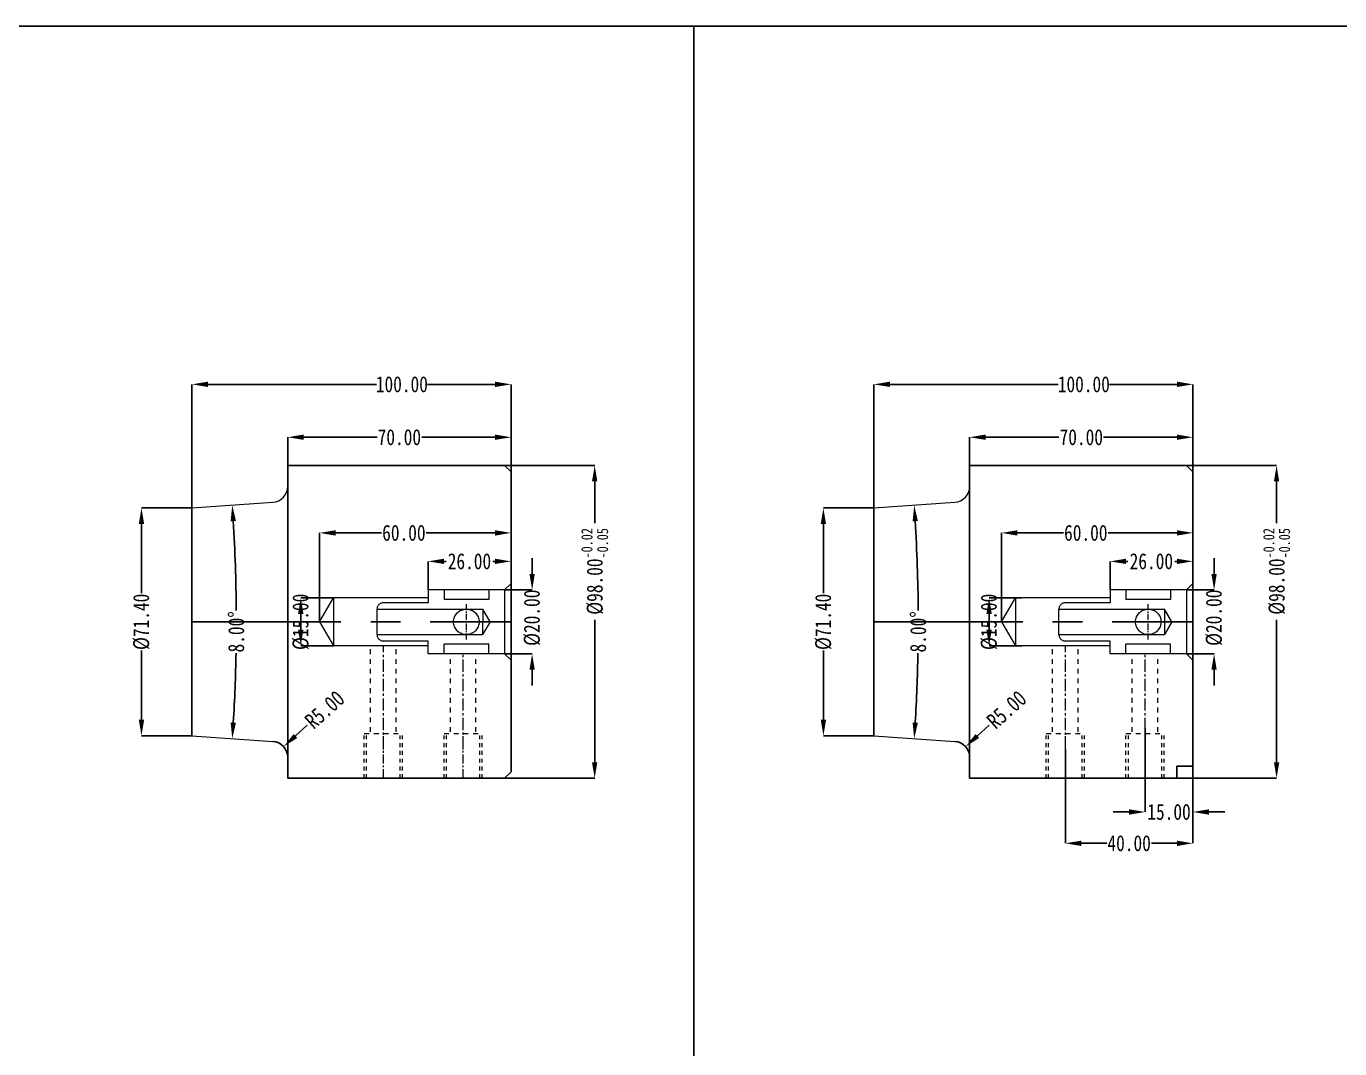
# Model space of a CAD drawing. Header units: millimetres. Extents: x 1572 to 4063, y -10865 to -3081.
# Drawn here: x 2775.3 to 3187.1, y -5128.2 to -4807.7 of the extents above; entities that cross this region are included whole.
import ezdxf

# ---------------------------------------------------------------- set-up
doc = ezdxf.new("R2010")
doc.units = ezdxf.units.MM
doc.header["$LTSCALE"] = 16.335
doc.header["$PDMODE"] = 3
doc.header["$PDSIZE"] = 0.3125
for name, pattern in [('CENTER', [0.6, 0.375, -0.075, 0.075, -0.075]), ('HIDDEN', [0.2, 0.1, -0.1]), ('HIDDENX2', [0.75, 0.5, -0.25])]:
    doc.linetypes.add(name, pattern=pattern)
doc.layers.get('0').update_dxf_attribs({"linetype": 'CONTINUOUS'})
doc.layers.get('Defpoints').update_dxf_attribs({"linetype": 'CONTINUOUS'})
for name, color, linetype, lineweight in [('cool', 153, 'HIDDEN', 9), ('screw', 33, 'CONTINUOUS', 13), ('虚线', 6, 'HIDDENX2', 13)]:
    doc.layers.add(name, color=color, linetype=linetype, lineweight=lineweight)
doc.styles.get("Standard").update_dxf_attribs({"font": 'txt', "width": 0.8})
doc.dimstyles.get("Standard").update_dxf_attribs({"dimtxt": 0.15625, "dimasz": 0.1875, "dimexe": 0.125, "dimexo": 0.0625, "dimtad": 0, "dimtih": 1, "dimtoh": 1, "dimdsep": 46, "dimtxsty": 'Standard', "dimcen": 0.09, "dimadec": 0, "dimazin": 0, "dimtp": 0.01, "dimtm": 0.01, "dimtfac": 1, "dimtofl": 0, "dimtmove": 0, "dimatfit": 3, "dimfxl": 0, "dimtolj": 1, "dimarcsym": 0})
doc.dimstyles.new('STANDARD$0', dxfattribs={"dimscale": 2, "dimtxt": 3, "dimasz": 3, "dimexe": 1.25, "dimexo": 0.625, "dimgap": 0.5, "dimtad": 0, "dimdsep": 46, "dimlunit": 6, "dimtxsty": 'Standard', "dimblk": 'CLOSEDBLANK', "dimcen": 0, "dimclrt": 2, "dimazin": 2, "dimtfac": 2, "dimtmove": 1, "dimatfit": 3, "dimfxl": 0, "dimtolj": 1, "dimtzin": 0, "dimarcsym": 0})

# ---------------------------------------------------------------- blocks, each defined once
blk = doc.blocks.new('*D543')
at = {"color": 4, "linetype": 'Continuous', "lineweight": -2, "transparency": 16777216}
for p, q in [((2857.28, -4954.61), (2857.28, -4936.52)), ((2862.28, -4936.52), (2885.28, -4936.52)), ((2922.28, -4936.52), (2899.28, -4936.52)), ((2927.28, -4947.88), (2927.28, -4936.52))]:
    blk.add_line(p, q, dxfattribs=at)
at = {"color": 4, "transparency": 16777216}
for points in [[(2862.28, -4935.68), (2862.28, -4937.35), (2857.28, -4936.52)], [(2922.28, -4935.68), (2922.28, -4937.35), (2927.28, -4936.52)]]:
    blk.add_solid(points, dxfattribs=at)
at = {"layer": 'Defpoints', "color": 0, "transparency": 16777216}
for p in [(2857.28, -4936.52), (2927.28, -4947.88), (2857.28, -4954.61)]:
    blk.add_point(p, dxfattribs=at)
at = {"color": 6, "transparency": 16777216, "insert": (2892.28, -4936.52), "char_height": 5, "attachment_point": 5}
blk.add_mtext('\\A1;70.00', dxfattribs=at)
blk = doc.blocks.new('*D544')
at = {"color": 4, "linetype": 'Continuous', "lineweight": -2, "transparency": 16777216}
for p, q in [((2827.28, -4958.68), (2827.28, -4919.94)), ((2832.28, -4919.94), (2885.07, -4919.94)), ((2922.28, -4919.94), (2901.07, -4919.94)), ((2927.28, -4947.88), (2927.28, -4919.94))]:
    blk.add_line(p, q, dxfattribs=at)
at = {"color": 4, "transparency": 16777216}
for points in [[(2832.28, -4919.1), (2832.28, -4920.77), (2827.28, -4919.94)], [(2922.28, -4919.1), (2922.28, -4920.77), (2927.28, -4919.94)]]:
    blk.add_solid(points, dxfattribs=at)
at = {"layer": 'Defpoints', "color": 0, "transparency": 16777216}
for p in [(2827.28, -4919.94), (2927.28, -4947.88), (2827.28, -4958.68)]:
    blk.add_point(p, dxfattribs=at)
at = {"color": 6, "transparency": 16777216, "insert": (2893.07, -4919.94), "char_height": 5, "attachment_point": 5}
blk.add_mtext('\\A1;100.00', dxfattribs=at)
blk = doc.blocks.new('*D545')
at = {"color": 4, "linetype": 'Continuous', "lineweight": -2, "transparency": 16777216}
for p, q in [((2925.28, -4945.38), (2953.51, -4945.38)), ((2953.51, -4950.38), (2953.51, -4963.44)), ((2953.51, -5038.38), (2953.51, -4993.71)), ((2925.28, -5043.38), (2953.51, -5043.38))]:
    blk.add_line(p, q, dxfattribs=at)
at = {"color": 4, "transparency": 16777216}
for points in [[(2952.67, -4950.38), (2954.34, -4950.38), (2953.51, -4945.38)], [(2952.67, -5038.38), (2954.34, -5038.38), (2953.51, -5043.38)]]:
    blk.add_solid(points, dxfattribs=at)
at = {"layer": 'Defpoints', "color": 0, "transparency": 16777216}
for p in [(2925.28, -4945.38), (2925.28, -5043.38), (2953.51, -5043.38)]:
    blk.add_point(p, dxfattribs=at)
at = {"color": 6, "transparency": 16777216, "insert": (2953.51, -4978.57), "char_height": 5, "attachment_point": 5, "rotation": 90}
blk.add_mtext('\\A1;%%C98.00{\\H0.7x;\\S-0.02^ -0.05;}', dxfattribs=at)
blk = doc.blocks.new('*D546')
at = {"color": 4, "lineweight": -2, "transparency": 16777216}
for p, q in [((2901.28, -4984.38), (2901.28, -4975.42)), ((2906.28, -4975.42), (2906.91, -4975.42)), ((2922.28, -4975.42), (2921.58, -4975.42)), ((2927.28, -4982.38), (2927.28, -4975.42))]:
    blk.add_line(p, q, dxfattribs=at)
at = {"color": 4, "transparency": 16777216}
for points in [[(2906.28, -4974.59), (2906.28, -4976.25), (2901.28, -4975.42)], [(2922.28, -4974.59), (2922.28, -4976.25), (2927.28, -4975.42)]]:
    blk.add_solid(points, dxfattribs=at)
at = {"layer": 'Defpoints', "color": 0, "transparency": 16777216}
for p in [(2901.28, -4975.42), (2901.28, -4984.38), (2927.28, -4982.38)]:
    blk.add_point(p, dxfattribs=at)
at = {"color": 6, "transparency": 16777216, "insert": (2914.25, -4975.42), "char_height": 5, "attachment_point": 5}
blk.add_mtext('\\A1;26.00', dxfattribs=at)
blk = doc.blocks.new('*D547')
at = {"color": 4, "lineweight": -2, "transparency": 16777216}
for p, q in [((2871.61, -4986.88), (2861.38, -4986.88)), ((2861.38, -4991.88), (2861.38, -4996.88)), ((2871.61, -5001.88), (2861.38, -5001.88))]:
    blk.add_line(p, q, dxfattribs=at)
at = {"color": 4, "transparency": 16777216}
for points in [[(2860.54, -4991.88), (2862.21, -4991.88), (2861.38, -4986.88)], [(2860.54, -4996.88), (2862.21, -4996.88), (2861.38, -5001.88)]]:
    blk.add_solid(points, dxfattribs=at)
at = {"layer": 'Defpoints', "color": 0, "transparency": 16777216}
for p in [(2871.61, -4986.88), (2861.38, -5001.88), (2871.61, -5001.88)]:
    blk.add_point(p, dxfattribs=at)
at = {"color": 6, "transparency": 16777216, "insert": (2861.38, -4994.38), "char_height": 5, "attachment_point": 5, "rotation": 90}
blk.add_mtext('\\A1;%%c15.00', dxfattribs=at)
blk = doc.blocks.new('*D548')
at = {"color": 4, "lineweight": -2, "transparency": 16777216}
for p, q in [((2867.28, -4994.38), (2867.28, -4966.5)), ((2872.28, -4966.5), (2886.7, -4966.5)), ((2922.28, -4966.5), (2900.7, -4966.5)), ((2927.28, -4988.71), (2927.28, -4966.5))]:
    blk.add_line(p, q, dxfattribs=at)
at = {"color": 4, "transparency": 16777216}
for points in [[(2872.28, -4965.67), (2872.28, -4967.34), (2867.28, -4966.5)], [(2922.28, -4965.67), (2922.28, -4967.34), (2927.28, -4966.5)]]:
    blk.add_solid(points, dxfattribs=at)
at = {"layer": 'Defpoints', "color": 0, "transparency": 16777216}
for p in [(2867.28, -4966.5), (2927.28, -4988.71), (2867.28, -4994.38)]:
    blk.add_point(p, dxfattribs=at)
at = {"color": 6, "transparency": 16777216, "insert": (2893.7, -4966.5), "char_height": 5, "attachment_point": 5}
blk.add_mtext('\\A1;60.00', dxfattribs=at)
blk = doc.blocks.new('*D595')
at = {"color": 4, "lineweight": -2, "transparency": 16777216}
for p, q in [((2933.91, -4979.38), (2933.91, -4974.38)), ((2925.28, -4984.38), (2933.91, -4984.38)), ((2925.28, -5004.38), (2933.91, -5004.38)), ((2933.91, -5009.38), (2933.91, -5014.38))]:
    blk.add_line(p, q, dxfattribs=at)
at = {"color": 4, "transparency": 16777216}
for points in [[(2933.08, -4979.38), (2934.74, -4979.38), (2933.91, -4984.38)], [(2933.08, -5009.38), (2934.74, -5009.38), (2933.91, -5004.38)]]:
    blk.add_solid(points, dxfattribs=at)
at = {"layer": 'Defpoints', "color": 0, "transparency": 16777216}
for p in [(2925.28, -4984.38), (2925.28, -5004.38), (2933.91, -5004.38)]:
    blk.add_point(p, dxfattribs=at)
at = {"color": 6, "transparency": 16777216, "insert": (2933.91, -4993.09), "char_height": 5, "attachment_point": 5, "rotation": 90}
blk.add_mtext('\\A1;%%c20.00', dxfattribs=at)
blk = doc.blocks.new('*D562')
at = {"color": 4, "linetype": 'Continuous', "lineweight": -2, "transparency": 16777216}
for p, q in [((2827.28, -4958.68), (2811.44, -4958.68)), ((2811.44, -4963.68), (2811.44, -4985.38)), ((2811.44, -5025.08), (2811.44, -5003.38)), ((2827.28, -5030.08), (2811.44, -5030.08))]:
    blk.add_line(p, q, dxfattribs=at)
at = {"color": 4, "transparency": 16777216}
for points in [[(2810.61, -4963.68), (2812.28, -4963.68), (2811.44, -4958.68)], [(2810.61, -5025.08), (2812.28, -5025.08), (2811.44, -5030.08)]]:
    blk.add_solid(points, dxfattribs=at)
at = {"layer": 'Defpoints', "color": 0, "transparency": 16777216}
for p in [(2827.28, -4958.68), (2811.44, -5030.08), (2827.28, -5030.08)]:
    blk.add_point(p, dxfattribs=at)
at = {"color": 6, "transparency": 16777216, "insert": (2811.44, -4994.38), "char_height": 5, "attachment_point": 5, "rotation": 90}
blk.add_mtext('\\A1;%%c71.40', dxfattribs=at)
blk = doc.blocks.new('*D600')
at = {"color": 4, "lineweight": -2, "transparency": 16777216}
for start, end in [(0.386, 3.4537), (356.5463, 358.9293)]:
    blk.add_arc((2316.76, -4994.38), 524.42, start, end, dxfattribs=at)
at = {"color": 4, "transparency": 16777216}
for points in [[(2839.4, -4962.85), (2841.06, -4962.74), (2839.9, -4957.8)], [(2841.06, -5026.03), (2839.4, -5025.92), (2839.9, -5030.97)]]:
    blk.add_solid(points, dxfattribs=at)
at = {"layer": 'Defpoints', "color": 0, "transparency": 16777216}
for p in [(2852.63, -4956.91), (2827.28, -4958.68), (2841.04, -4982.18), (2827.28, -5030.08), (2852.63, -5031.86)]:
    blk.add_point(p, dxfattribs=at)
at = {"color": 6, "transparency": 16777216, "insert": (2841.17, -4997.52), "char_height": 5, "attachment_point": 5, "rotation": 89.6577}
blk.add_mtext('\\A1;8.00\\M+5A1E3', dxfattribs=at)
blk = doc.blocks.new('*D601')
at = {"color": 4, "lineweight": -2, "transparency": 16777216}
blk.add_line((2863.43, -5026.81), (2859.71, -5030.15), dxfattribs=at)
at = {"color": 4, "transparency": 16777216}
blk.add_solid([(2859.16, -5029.53), (2860.27, -5030.77), (2856, -5033.5)], dxfattribs=at)
at = {"layer": 'Defpoints', "color": 0, "transparency": 16777216}
for p in [(2856, -5033.5), (2852.28, -5036.84)]:
    blk.add_point(p, dxfattribs=at)
at = {"color": 6, "transparency": 16777216, "insert": (2868.88, -5021.9), "char_height": 5, "attachment_point": 5, "rotation": 41.9865}
blk.add_mtext('\\A1;R5.00', dxfattribs=at)
blk = doc.blocks.new('*D563')
at = {"color": 4, "linetype": 'Continuous', "lineweight": -2, "transparency": 16777216}
for p, q in [((3071.05, -4954.61), (3071.05, -4936.52)), ((3076.05, -4936.52), (3099.05, -4936.52)), ((3136.05, -4936.52), (3113.05, -4936.52)), ((3141.05, -4947.88), (3141.05, -4936.52))]:
    blk.add_line(p, q, dxfattribs=at)
at = {"color": 4, "transparency": 16777216}
for points in [[(3076.05, -4935.68), (3076.05, -4937.35), (3071.05, -4936.52)], [(3136.05, -4935.68), (3136.05, -4937.35), (3141.05, -4936.52)]]:
    blk.add_solid(points, dxfattribs=at)
at = {"layer": 'Defpoints', "color": 0, "transparency": 16777216}
for p in [(3071.05, -4936.52), (3141.05, -4947.88), (3071.05, -4954.61)]:
    blk.add_point(p, dxfattribs=at)
at = {"color": 6, "transparency": 16777216, "insert": (3106.05, -4936.52), "char_height": 5, "attachment_point": 5}
blk.add_mtext('\\A1;70.00', dxfattribs=at)
blk = doc.blocks.new('*D564')
at = {"color": 4, "linetype": 'Continuous', "lineweight": -2, "transparency": 16777216}
for p, q in [((3041.05, -4958.68), (3041.05, -4919.94)), ((3046.05, -4919.94), (3098.84, -4919.94)), ((3136.05, -4919.94), (3114.84, -4919.94)), ((3141.05, -4947.88), (3141.05, -4919.94))]:
    blk.add_line(p, q, dxfattribs=at)
at = {"color": 4, "transparency": 16777216}
for points in [[(3046.05, -4919.1), (3046.05, -4920.77), (3041.05, -4919.94)], [(3136.05, -4919.1), (3136.05, -4920.77), (3141.05, -4919.94)]]:
    blk.add_solid(points, dxfattribs=at)
at = {"layer": 'Defpoints', "color": 0, "transparency": 16777216}
for p in [(3041.05, -4919.94), (3141.05, -4947.88), (3041.05, -4958.68)]:
    blk.add_point(p, dxfattribs=at)
at = {"color": 6, "transparency": 16777216, "insert": (3106.84, -4919.94), "char_height": 5, "attachment_point": 5}
blk.add_mtext('\\A1;100.00', dxfattribs=at)
blk = doc.blocks.new('*D565')
at = {"color": 4, "linetype": 'Continuous', "lineweight": -2, "transparency": 16777216}
for p, q in [((3139.05, -4945.38), (3167.27, -4945.38)), ((3167.27, -4950.38), (3167.27, -4963.44)), ((3167.27, -5038.38), (3167.27, -4993.71)), ((3136.05, -5043.38), (3167.27, -5043.38))]:
    blk.add_line(p, q, dxfattribs=at)
at = {"color": 4, "transparency": 16777216}
for points in [[(3166.44, -4950.38), (3168.11, -4950.38), (3167.27, -4945.38)], [(3166.44, -5038.38), (3168.11, -5038.38), (3167.27, -5043.38)]]:
    blk.add_solid(points, dxfattribs=at)
at = {"layer": 'Defpoints', "color": 0, "transparency": 16777216}
for p in [(3139.05, -4945.38), (3136.05, -5043.38), (3167.27, -5043.38)]:
    blk.add_point(p, dxfattribs=at)
at = {"color": 6, "transparency": 16777216, "insert": (3167.27, -4978.57), "char_height": 5, "attachment_point": 5, "rotation": 90}
blk.add_mtext('\\A1;%%C98.00{\\H0.7x;\\S-0.02^ -0.05;}', dxfattribs=at)
blk = doc.blocks.new('*D566')
at = {"color": 4, "lineweight": -2, "transparency": 16777216}
for p, q in [((3115.05, -4984.38), (3115.05, -4975.42)), ((3120.05, -4975.42), (3120.68, -4975.42)), ((3136.05, -4975.42), (3135.35, -4975.42)), ((3141.05, -4982.38), (3141.05, -4975.42))]:
    blk.add_line(p, q, dxfattribs=at)
at = {"color": 4, "transparency": 16777216}
for points in [[(3120.05, -4974.59), (3120.05, -4976.25), (3115.05, -4975.42)], [(3136.05, -4974.59), (3136.05, -4976.25), (3141.05, -4975.42)]]:
    blk.add_solid(points, dxfattribs=at)
at = {"layer": 'Defpoints', "color": 0, "transparency": 16777216}
for p in [(3115.05, -4975.42), (3115.05, -4984.38), (3141.05, -4982.38)]:
    blk.add_point(p, dxfattribs=at)
at = {"color": 6, "transparency": 16777216, "insert": (3128.01, -4975.42), "char_height": 5, "attachment_point": 5}
blk.add_mtext('\\A1;26.00', dxfattribs=at)
blk = doc.blocks.new('*D567')
at = {"color": 4, "lineweight": -2, "transparency": 16777216}
for p, q in [((3087.38, -4986.88), (3077.14, -4986.88)), ((3077.14, -4991.88), (3077.14, -4996.88)), ((3087.38, -5001.88), (3077.14, -5001.88))]:
    blk.add_line(p, q, dxfattribs=at)
at = {"color": 4, "transparency": 16777216}
for points in [[(3076.31, -4991.88), (3077.98, -4991.88), (3077.14, -4986.88)], [(3076.31, -4996.88), (3077.98, -4996.88), (3077.14, -5001.88)]]:
    blk.add_solid(points, dxfattribs=at)
at = {"layer": 'Defpoints', "color": 0, "transparency": 16777216}
for p in [(3087.38, -4986.88), (3077.14, -5001.88), (3087.38, -5001.88)]:
    blk.add_point(p, dxfattribs=at)
at = {"color": 6, "transparency": 16777216, "insert": (3077.14, -4994.38), "char_height": 5, "attachment_point": 5, "rotation": 90}
blk.add_mtext('\\A1;%%c15.00', dxfattribs=at)
blk = doc.blocks.new('*D568')
at = {"color": 4, "lineweight": -2, "transparency": 16777216}
for p, q in [((3081.05, -4994.38), (3081.05, -4966.5)), ((3086.05, -4966.5), (3100.46, -4966.5)), ((3136.05, -4966.5), (3114.46, -4966.5)), ((3141.05, -4988.71), (3141.05, -4966.5))]:
    blk.add_line(p, q, dxfattribs=at)
at = {"color": 4, "transparency": 16777216}
for points in [[(3086.05, -4965.67), (3086.05, -4967.34), (3081.05, -4966.5)], [(3136.05, -4965.67), (3136.05, -4967.34), (3141.05, -4966.5)]]:
    blk.add_solid(points, dxfattribs=at)
at = {"layer": 'Defpoints', "color": 0, "transparency": 16777216}
for p in [(3081.05, -4966.5), (3141.05, -4988.71), (3081.05, -4994.38)]:
    blk.add_point(p, dxfattribs=at)
at = {"color": 6, "transparency": 16777216, "insert": (3107.46, -4966.5), "char_height": 5, "attachment_point": 5}
blk.add_mtext('\\A1;60.00', dxfattribs=at)
blk = doc.blocks.new('*D602')
at = {"color": 4, "lineweight": -2, "transparency": 16777216}
for p, q in [((3147.68, -4979.38), (3147.68, -4974.38)), ((3139.05, -4984.38), (3147.68, -4984.38)), ((3139.05, -5004.38), (3147.68, -5004.38)), ((3147.68, -5009.38), (3147.68, -5014.38))]:
    blk.add_line(p, q, dxfattribs=at)
at = {"color": 4, "transparency": 16777216}
for points in [[(3146.84, -4979.38), (3148.51, -4979.38), (3147.68, -4984.38)], [(3146.84, -5009.38), (3148.51, -5009.38), (3147.68, -5004.38)]]:
    blk.add_solid(points, dxfattribs=at)
at = {"layer": 'Defpoints', "color": 0, "transparency": 16777216}
for p in [(3139.05, -4984.38), (3139.05, -5004.38), (3147.68, -5004.38)]:
    blk.add_point(p, dxfattribs=at)
at = {"color": 6, "transparency": 16777216, "insert": (3147.68, -4993.09), "char_height": 5, "attachment_point": 5, "rotation": 90}
blk.add_mtext('\\A1;%%c20.00', dxfattribs=at)
blk = doc.blocks.new('*D603')
at = {"color": 4, "linetype": 'Continuous', "lineweight": -2, "transparency": 16777216}
for p, q in [((3101.05, -5034.38), (3101.05, -5063.79)), ((3141.05, -5033.34), (3141.05, -5063.79)), ((3106.05, -5063.79), (3114.05, -5063.79)), ((3136.05, -5063.79), (3128.05, -5063.79))]:
    blk.add_line(p, q, dxfattribs=at)
at = {"color": 4, "transparency": 16777216}
for points in [[(3106.05, -5062.96), (3106.05, -5064.63), (3101.05, -5063.79)], [(3136.05, -5062.96), (3136.05, -5064.63), (3141.05, -5063.79)]]:
    blk.add_solid(points, dxfattribs=at)
at = {"layer": 'Defpoints', "color": 0, "transparency": 16777216}
for p in [(3101.05, -5034.38), (3141.05, -5033.34), (3141.05, -5063.79)]:
    blk.add_point(p, dxfattribs=at)
at = {"color": 6, "transparency": 16777216, "insert": (3121.05, -5063.79), "char_height": 5, "attachment_point": 5}
blk.add_mtext('\\A1;40.00', dxfattribs=at)
blk = doc.blocks.new('*D604')
at = {"color": 4, "linetype": 'Continuous', "lineweight": -2, "transparency": 16777216}
for p, q in [((3126.05, -5027.61), (3126.05, -5053.97)), ((3141.05, -5028.33), (3141.05, -5053.97)), ((3121.05, -5053.97), (3116.05, -5053.97)), ((3146.05, -5053.97), (3151.05, -5053.97))]:
    blk.add_line(p, q, dxfattribs=at)
at = {"color": 4, "transparency": 16777216}
for points in [[(3121.05, -5053.14), (3121.05, -5054.81), (3126.05, -5053.97)], [(3146.05, -5053.14), (3146.05, -5054.81), (3141.05, -5053.97)]]:
    blk.add_solid(points, dxfattribs=at)
at = {"layer": 'Defpoints', "color": 0, "transparency": 16777216}
for p in [(3126.05, -5027.61), (3141.05, -5028.33), (3126.05, -5053.97)]:
    blk.add_point(p, dxfattribs=at)
at = {"color": 6, "transparency": 16777216, "insert": (3133.55, -5053.97), "char_height": 5, "attachment_point": 5}
blk.add_mtext('\\A1;15.00', dxfattribs=at)
blk = doc.blocks.new('*D569')
at = {"color": 4, "linetype": 'Continuous', "lineweight": -2, "transparency": 16777216}
for p, q in [((3041.05, -4958.68), (3025.21, -4958.68)), ((3025.21, -4963.68), (3025.21, -4985.38)), ((3025.21, -5025.08), (3025.21, -5003.38)), ((3041.05, -5030.08), (3025.21, -5030.08))]:
    blk.add_line(p, q, dxfattribs=at)
at = {"color": 4, "transparency": 16777216}
for points in [[(3024.38, -4963.68), (3026.04, -4963.68), (3025.21, -4958.68)], [(3024.38, -5025.08), (3026.04, -5025.08), (3025.21, -5030.08)]]:
    blk.add_solid(points, dxfattribs=at)
at = {"layer": 'Defpoints', "color": 0, "transparency": 16777216}
for p in [(3041.05, -4958.68), (3025.21, -5030.08), (3041.05, -5030.08)]:
    blk.add_point(p, dxfattribs=at)
at = {"color": 6, "transparency": 16777216, "insert": (3025.21, -4994.38), "char_height": 5, "attachment_point": 5, "rotation": 90}
blk.add_mtext('\\A1;%%c71.40', dxfattribs=at)
blk = doc.blocks.new('*D605')
at = {"color": 4, "lineweight": -2, "transparency": 16777216}
for start, end in [(0.386, 3.4537), (356.5463, 358.9293)]:
    blk.add_arc((2530.52, -4994.38), 524.42, start, end, dxfattribs=at)
at = {"color": 4, "transparency": 16777216}
for points in [[(3053.17, -4962.85), (3054.83, -4962.74), (3053.67, -4957.8)], [(3054.83, -5026.03), (3053.17, -5025.92), (3053.67, -5030.97)]]:
    blk.add_solid(points, dxfattribs=at)
at = {"layer": 'Defpoints', "color": 0, "transparency": 16777216}
for p in [(3066.4, -4956.91), (3041.05, -4958.68), (3054.81, -4982.18), (3041.05, -5030.08), (3066.4, -5031.86)]:
    blk.add_point(p, dxfattribs=at)
at = {"color": 6, "transparency": 16777216, "insert": (3054.94, -4997.52), "char_height": 5, "attachment_point": 5, "rotation": 89.6577}
blk.add_mtext('\\A1;8.00\\M+5A1E3', dxfattribs=at)
blk = doc.blocks.new('*D606')
at = {"color": 4, "lineweight": -2, "transparency": 16777216}
blk.add_line((3077.2, -5026.81), (3073.48, -5030.15), dxfattribs=at)
at = {"color": 4, "transparency": 16777216}
blk.add_solid([(3072.92, -5029.53), (3074.04, -5030.77), (3069.76, -5033.5)], dxfattribs=at)
at = {"layer": 'Defpoints', "color": 0, "transparency": 16777216}
for p in [(3069.76, -5033.5), (3066.05, -5036.84)]:
    blk.add_point(p, dxfattribs=at)
at = {"color": 6, "transparency": 16777216, "insert": (3082.65, -5021.9), "char_height": 5, "attachment_point": 5, "rotation": 41.9865}
blk.add_mtext('\\A1;R5.00', dxfattribs=at)

msp = doc.modelspace()

# ---------------------------------------------------------------- linework, layer by layer
at = {"ltscale": 0.5}
msp.add_line((2984.638, -4807.703), (2984.638, -5493.416), dxfattribs=at)
for p, q in [((2857.281, -4945.383), (2857.281, -5043.384)), ((2857.281, -4945.383), (2925.281, -4945.384)), ((2925.281, -4945.384), (2927.281, -4947.384)), ((2927.281, -4947.384), (2927.281, -5041.384)), ((3071.048, -4945.383), (3071.048, -5043.384)), ((3071.048, -4945.383), (3139.048, -4945.384)), ((3139.048, -4945.384), (3141.048, -4947.384)), ((3141.048, -4947.384), (3141.048, -5039.117)), ((2827.281, -4958.685), (2827.281, -5030.083)), ((3041.048, -4958.685), (3041.048, -5030.083)), ((2925.281, -5043.383), (2857.281, -5043.384)), ((2927.281, -5041.384), (2925.281, -5043.384)), ((3136.048, -5043.383), (3071.048, -5043.384)), ((3141.048, -5039.617), (3136.048, -5039.617)), ((3136.048, -5039.617), (3136.048, -5043.384))]:
    msp.add_line(p, q)
at = {"lineweight": 0}
for p, q in [((2827.281, -4958.685), (2852.63, -4956.912)), ((3041.048, -4958.685), (3066.397, -4956.912)), ((2827.281, -5030.083), (2852.63, -5031.856)), ((3041.048, -5030.083), (3066.397, -5031.856))]:
    msp.add_line(p, q, dxfattribs=at)
at = {"color": 1, "linetype": 'CENTER', "ltscale": 7.62}
for p, q in [((2827.281, -4994.384), (2927.281, -4994.384)), ((3041.048, -4994.384), (3141.048, -4994.384))]:
    msp.add_line(p, q, dxfattribs=at)
at = {"ltscale": 0.5}
msp.add_lwpolyline([(2482.515, -4807.703), (3364.204, -4807.703), (3364.204, -5493.416), (2482.515, -5493.416)], close=True, dxfattribs=at)
at = {"lineweight": 0}
for centre in [(2852.281, -4951.924), (3066.048, -4951.924)]:
    msp.add_arc(centre, 5, 274, 0, dxfattribs=at)
at = {"ltscale": 0.5}
for centre in [(2852.281, -5036.843), (3066.048, -5036.843)]:
    msp.add_arc(centre, 5, 0, 86, dxfattribs=at)
at = {"layer": 'cool', "ltscale": 0.932966}
for p, q in [((2883.281, -5028.884), (2883.281, -5001.884)), ((2891.281, -5028.884), (2891.281, -5001.884)), ((3097.048, -5028.884), (3097.048, -5001.884)), ((3105.048, -5028.884), (3105.048, -5001.884)), ((2908.281, -5028.884), (2908.281, -5004.384)), ((2916.281, -5028.884), (2916.281, -5004.384)), ((3122.048, -5028.884), (3122.048, -5004.384)), ((3130.048, -5028.884), (3130.048, -5004.384)), ((2881.281, -5029.384), (2893.281, -5029.384)), ((2906.281, -5029.384), (2918.281, -5029.384)), ((3095.048, -5029.384), (3107.048, -5029.384)), ((3120.048, -5029.384), (3132.048, -5029.384))]:
    msp.add_line(p, q, dxfattribs=at)
at = {"layer": 'cool', "color": 1, "linetype": 'CENTER', "ltscale": 0.621977}
for p, q in [((2887.281, -5034.384), (2887.281, -5001.884)), ((3101.048, -5034.384), (3101.048, -5001.884)), ((2912.281, -5034.384), (2912.281, -5004.384)), ((3126.048, -5034.384), (3126.048, -5004.384))]:
    msp.add_line(p, q, dxfattribs=at)
at = {"layer": 'screw', "color": 92, "linetype": 'HIDDEN', "ltscale": 0.746373}
for p, q in [((2881.281, -5043.384), (2881.281, -5029.384)), ((2893.281, -5043.384), (2893.281, -5029.384)), ((2906.281, -5043.384), (2906.281, -5029.384)), ((2918.281, -5043.383), (2918.281, -5029.384)), ((3095.048, -5043.384), (3095.048, -5029.384)), ((3107.048, -5043.384), (3107.048, -5029.384)), ((3120.048, -5043.384), (3120.048, -5029.384)), ((3132.048, -5043.383), (3132.048, -5029.384))]:
    msp.add_line(p, q, dxfattribs=at)
at = {"layer": 'screw', "linetype": 'HIDDEN', "ltscale": 0.746373}
for p, q in [((2882.031, -5043.384), (2882.031, -5029.384)), ((2892.531, -5043.384), (2892.531, -5029.384)), ((2907.031, -5043.384), (2907.031, -5029.384)), ((2917.531, -5043.383), (2917.531, -5029.384)), ((3095.798, -5043.384), (3095.798, -5029.384)), ((3106.298, -5043.384), (3106.298, -5029.384)), ((3120.798, -5043.384), (3120.798, -5029.384)), ((3131.298, -5043.383), (3131.298, -5029.384))]:
    msp.add_line(p, q, dxfattribs=at)
at = {"layer": 'screw', "color": 1, "linetype": 'CENTER', "ltscale": 0.466483}
for p, q in [((2887.281, -5043.384), (2887.281, -5029.384)), ((2912.281, -5043.383), (2912.281, -5029.384)), ((3101.048, -5043.384), (3101.048, -5029.384)), ((3126.048, -5043.383), (3126.048, -5029.384))]:
    msp.add_line(p, q, dxfattribs=at)
at = {"layer": '虚线', "ltscale": 10}
for p, q in [((2901.281, -4984.384), (2901.281, -4988.384)), ((2925.281, -4984.384), (2901.281, -4984.384)), ((2906.281, -4984.384), (2906.281, -4987.384)), ((2920.281, -4984.384), (2920.281, -4987.384)), ((2925.281, -4984.384), (2927.281, -4982.384)), ((2925.281, -4984.384), (2925.281, -5004.384)), ((3115.048, -4984.384), (3115.048, -4988.384)), ((3139.048, -4984.384), (3115.048, -4984.384)), ((3120.048, -4984.384), (3120.048, -4987.384)), ((3134.048, -4984.384), (3134.048, -4987.384)), ((3139.048, -4984.384), (3141.048, -4982.384)), ((3139.048, -4984.384), (3139.048, -5004.384)), ((2867.281, -4994.384), (2871.611, -4986.884)), ((2901.281, -4986.884), (2871.611, -4986.884)), ((2871.611, -4986.884), (2871.611, -5001.884)), ((2901.281, -4988.384), (2887.281, -4988.384)), ((2920.281, -4987.384), (2906.281, -4987.384)), ((3081.048, -4994.384), (3085.378, -4986.884)), ((3115.048, -4986.884), (3085.378, -4986.884)), ((3085.378, -4986.884), (3085.378, -5001.884)), ((3115.048, -4988.384), (3101.048, -4988.384)), ((3134.048, -4987.384), (3120.048, -4987.384)), ((2885.281, -4990.384), (2918.406, -4990.384)), ((2885.281, -4998.384), (2885.281, -4990.384)), ((2918.403, -4990.384), (2918.385, -4998.38)), ((2920.702, -4994.366), (2918.403, -4990.384)), ((3099.048, -4990.384), (3132.172, -4990.384)), ((3099.048, -4998.384), (3099.048, -4990.384)), ((3132.17, -4990.384), (3132.152, -4998.38)), ((3134.469, -4994.366), (3132.17, -4990.384)), ((2867.281, -4994.384), (2871.611, -5001.884)), ((2885.281, -4998.384), (2918.383, -4998.384)), ((2920.702, -4994.366), (2918.383, -4998.384)), ((3081.048, -4994.384), (3085.378, -5001.884)), ((3099.048, -4998.384), (3132.15, -4998.384)), ((3134.469, -4994.366), (3132.15, -4998.384)), ((2901.281, -5001.884), (2871.611, -5001.884)), ((2901.281, -5000.384), (2887.281, -5000.384)), ((2901.281, -5004.384), (2901.281, -5000.384)), ((2906.281, -5004.384), (2906.281, -5001.384)), ((2920.281, -5001.384), (2906.281, -5001.384)), ((2920.281, -5004.384), (2920.281, -5001.384)), ((3115.048, -5001.884), (3085.378, -5001.884)), ((3115.048, -5000.384), (3101.048, -5000.384)), ((3115.048, -5004.384), (3115.048, -5000.384)), ((3120.048, -5004.384), (3120.048, -5001.384)), ((3134.048, -5001.384), (3120.048, -5001.384)), ((3134.048, -5004.384), (3134.048, -5001.384)), ((2925.281, -5004.384), (2901.281, -5004.384)), ((2925.281, -5004.384), (2927.281, -5006.384)), ((3139.048, -5004.384), (3115.048, -5004.384)), ((3139.048, -5004.384), (3141.048, -5006.384))]:
    msp.add_line(p, q, dxfattribs=at)
at = {"layer": '虚线', "color": 1, "linetype": 'CENTER', "ltscale": 0.310989}
for p, q in [((2913.281, -4999.884), (2913.281, -4988.884)), ((3127.048, -4999.884), (3127.048, -4988.884)), ((2907.781, -4994.384), (2918.781, -4994.384)), ((3121.548, -4994.384), (3132.548, -4994.384))]:
    msp.add_line(p, q, dxfattribs=at)
at = {"layer": '虚线', "ltscale": 10}
for centre in [(2913.281, -4994.384), (3127.048, -4994.384)]:
    msp.add_circle(centre, 4, dxfattribs=at)
for centre, start, end in [((2887.281, -4990.384), 90, 180), ((3101.048, -4990.384), 90, 180), ((2887.281, -4998.384), 180, 270), ((3101.048, -4998.384), 180, 270)]:
    msp.add_arc(centre, 2, start, end, dxfattribs=at)

# ---------------------------------------------------------------- dimensions: what is measured, and where the dimension line sits
for base, p1, p2, override, picture, middle in [((2827.281, -4919.937), (2927.281, -4947.884), (2827.281, -4958.685), {"dimscale": 1, "dimtxt": 5, "dimasz": 5, "dimexe": 0, "dimexo": 0, "dimgap": 0, "dimzin": 0, "dimlunit": 2, "dimclrd": 4, "dimclre": 4, "dimclrt": 6, "dimazin": 0, "dimtfac": 1, "dimtofl": 0, "dimtmove": 0, "dimfxl": 1.25, "dimtfillclr": 6, "dimarcsym": 1}, '*D544', (2893.072, -4919.937)), ((3041.048, -4919.937), (3141.048, -4947.884), (3041.048, -4958.685), {"dimscale": 1, "dimtxt": 5, "dimasz": 5, "dimexe": 0, "dimexo": 0, "dimgap": 0, "dimzin": 0, "dimlunit": 2, "dimclrd": 4, "dimclre": 4, "dimclrt": 6, "dimazin": 0, "dimtfac": 1, "dimtofl": 0, "dimtmove": 0, "dimfxl": 1.25, "dimtfillclr": 6, "dimarcsym": 1}, '*D564', (3106.839, -4919.937)), ((2857.281, -4936.516), (2927.281, -4947.884), (2857.281, -4954.609), {"dimscale": 1, "dimtxt": 5, "dimasz": 5, "dimexe": 0, "dimexo": 0, "dimgap": 0, "dimzin": 0, "dimlunit": 2, "dimclrd": 4, "dimclre": 4, "dimclrt": 6, "dimazin": 0, "dimtfac": 1, "dimtofl": 0, "dimtmove": 0, "dimfxl": 1.25, "dimtfillclr": 6, "dimarcsym": 1}, '*D543', (2892.281, -4936.516)), ((3071.048, -4936.516), (3141.048, -4947.884), (3071.048, -4954.609), {"dimscale": 1, "dimtxt": 5, "dimasz": 5, "dimexe": 0, "dimexo": 0, "dimgap": 0, "dimzin": 0, "dimlunit": 2, "dimclrd": 4, "dimclre": 4, "dimclrt": 6, "dimazin": 0, "dimtfac": 1, "dimtofl": 0, "dimtmove": 0, "dimfxl": 1.25, "dimtfillclr": 6, "dimarcsym": 1}, '*D563', (3106.048, -4936.516)), ((2867.281, -4966.505), (2927.281, -4988.709), (2867.281, -4994.384), {"dimscale": 1, "dimtxt": 5, "dimasz": 5, "dimexe": 0, "dimexo": 0, "dimgap": 0, "dimzin": 0, "dimlunit": 2, "dimclrd": 4, "dimclre": 4, "dimclrt": 6, "dimazin": 0, "dimtp": 0.01, "dimtm": 0.01, "dimtfac": 1, "dimtofl": 0, "dimtmove": 0, "dimfxl": 1.25}, '*D548', (2893.698, -4966.505)), ((3081.048, -4966.505), (3141.048, -4988.709), (3081.048, -4994.384), {"dimscale": 1, "dimtxt": 5, "dimasz": 5, "dimexe": 0, "dimexo": 0, "dimgap": 0, "dimzin": 0, "dimlunit": 2, "dimclrd": 4, "dimclre": 4, "dimclrt": 6, "dimazin": 0, "dimtp": 0.01, "dimtm": 0.01, "dimtfac": 1, "dimtofl": 0, "dimtmove": 0, "dimfxl": 1.25}, '*D568', (3107.465, -4966.505)), ((2901.281, -4975.419), (2927.281, -4982.384), (2901.281, -4984.384), {"dimscale": 1, "dimtxt": 5, "dimasz": 5, "dimexe": 0, "dimexo": 0, "dimgap": 0, "dimzin": 0, "dimlunit": 2, "dimclrd": 4, "dimclre": 4, "dimclrt": 6, "dimazin": 0, "dimtp": 0.01, "dimtm": 0.01, "dimtfac": 1, "dimtofl": 0, "dimtmove": 0, "dimfxl": 1.25}, '*D546', (2914.248, -4975.419)), ((3115.048, -4975.419), (3141.048, -4982.384), (3115.048, -4984.384), {"dimscale": 1, "dimtxt": 5, "dimasz": 5, "dimexe": 0, "dimexo": 0, "dimgap": 0, "dimzin": 0, "dimlunit": 2, "dimclrd": 4, "dimclre": 4, "dimclrt": 6, "dimazin": 0, "dimtp": 0.01, "dimtm": 0.01, "dimtfac": 1, "dimtofl": 0, "dimtmove": 0, "dimfxl": 1.25}, '*D566', (3128.015, -4975.419)), ((3126.048, -5053.972), (3141.048, -5028.327), (3126.048, -5027.611), {"dimscale": 1, "dimtxt": 5, "dimasz": 5, "dimexe": 0, "dimexo": 0, "dimgap": 0, "dimzin": 0, "dimlunit": 2, "dimclrd": 4, "dimclre": 4, "dimclrt": 6, "dimazin": 0, "dimtfac": 1, "dimtofl": 0, "dimtmove": 0, "dimfxl": 1.25, "dimtfillclr": 6, "dimarcsym": 1}, '*D604', (3133.548, -5053.972))]:
    dim = msp.add_linear_dim(base=base, p1=p1, p2=p2, dimstyle='STANDARD$0', override=override)
    dim.commit()
    dim.dimension.update_dxf_attribs({"geometry": picture, "text_midpoint": middle, "dimtype": 160})
for base, p1, p2, text, override, picture, middle in [((2953.505, -5043.384), (2925.281, -4945.384), (2925.281, -5043.384), '%%C<>{\\H0.7x;\\S-0.02^ -0.05;}', {"dimscale": 1, "dimtxt": 5, "dimasz": 5, "dimexe": 0, "dimexo": 0, "dimgap": 0, "dimzin": 0, "dimlunit": 2, "dimclrd": 4, "dimclre": 4, "dimclrt": 6, "dimazin": 0, "dimtfac": 1, "dimtofl": 0, "dimtmove": 0, "dimfxl": 1.25, "dimtfillclr": 6, "dimarcsym": 1}, '*D545', (2953.505, -4978.574)), ((3167.272, -5043.384), (3139.048, -4945.384), (3136.048, -5043.384), '%%C<>{\\H0.7x;\\S-0.02^ -0.05;}', {"dimscale": 1, "dimtxt": 5, "dimasz": 5, "dimexe": 0, "dimexo": 0, "dimgap": 0, "dimzin": 0, "dimlunit": 2, "dimclrd": 4, "dimclre": 4, "dimclrt": 6, "dimazin": 0, "dimtfac": 1, "dimtofl": 0, "dimtmove": 0, "dimfxl": 1.25, "dimtfillclr": 6, "dimarcsym": 1}, '*D565', (3167.272, -4978.574)), ((2811.444, -5030.083), (2827.281, -4958.685), (2827.281, -5030.083), '%%c<>', {"dimscale": 1, "dimtxt": 5, "dimasz": 5, "dimexe": 0, "dimexo": 0, "dimgap": 0, "dimzin": 0, "dimlunit": 2, "dimclrd": 4, "dimclre": 4, "dimclrt": 6, "dimazin": 0, "dimtfac": 1, "dimtofl": 0, "dimtmove": 0, "dimfxl": 1.25, "dimtfillclr": 6, "dimarcsym": 1}, '*D562', (2811.444, -4994.384)), ((3025.211, -5030.083), (3041.048, -4958.685), (3041.048, -5030.083), '%%c<>', {"dimscale": 1, "dimtxt": 5, "dimasz": 5, "dimexe": 0, "dimexo": 0, "dimgap": 0, "dimzin": 0, "dimlunit": 2, "dimclrd": 4, "dimclre": 4, "dimclrt": 6, "dimazin": 0, "dimtfac": 1, "dimtofl": 0, "dimtmove": 0, "dimfxl": 1.25, "dimtfillclr": 6, "dimarcsym": 1}, '*D569', (3025.211, -4994.384)), ((2933.909, -5004.384), (2925.281, -4984.384), (2925.281, -5004.384), '%%c<>', {"dimscale": 1, "dimtxt": 5, "dimasz": 5, "dimexe": 0, "dimexo": 0, "dimgap": 0, "dimzin": 0, "dimlunit": 2, "dimclrd": 4, "dimclre": 4, "dimclrt": 6, "dimazin": 0, "dimtp": 0.01, "dimtm": 0.01, "dimtfac": 1, "dimtofl": 0, "dimtmove": 0, "dimfxl": 1.25}, '*D595', (2933.909, -4993.094)), ((3147.675, -5004.384), (3139.048, -4984.384), (3139.048, -5004.384), '%%c<>', {"dimscale": 1, "dimtxt": 5, "dimasz": 5, "dimexe": 0, "dimexo": 0, "dimgap": 0, "dimzin": 0, "dimlunit": 2, "dimclrd": 4, "dimclre": 4, "dimclrt": 6, "dimazin": 0, "dimtp": 0.01, "dimtm": 0.01, "dimtfac": 1, "dimtofl": 0, "dimtmove": 0, "dimfxl": 1.25}, '*D602', (3147.675, -4993.094)), ((2861.376, -5001.884), (2871.611, -4986.884), (2871.611, -5001.884), '%%c<>', {"dimscale": 1, "dimtxt": 5, "dimasz": 5, "dimexe": 0, "dimexo": 0, "dimgap": 0, "dimzin": 0, "dimlunit": 2, "dimclrd": 4, "dimclre": 4, "dimclrt": 6, "dimazin": 0, "dimtp": 0.01, "dimtm": 0.01, "dimtfac": 1, "dimtofl": 0, "dimtmove": 0, "dimfxl": 1.25}, '*D547', (2861.376, -4994.384)), ((3077.143, -5001.884), (3087.378, -4986.884), (3087.378, -5001.884), '%%c<>', {"dimscale": 1, "dimtxt": 5, "dimasz": 5, "dimexe": 0, "dimexo": 0, "dimgap": 0, "dimzin": 0, "dimlunit": 2, "dimclrd": 4, "dimclre": 4, "dimclrt": 6, "dimazin": 0, "dimtp": 0.01, "dimtm": 0.01, "dimtfac": 1, "dimtofl": 0, "dimtmove": 0, "dimfxl": 1.25}, '*D567', (3077.143, -4994.384))]:
    dim = msp.add_linear_dim(base=base, p1=p1, p2=p2, angle=90, text=text, dimstyle='STANDARD$0', override=override)
    dim.commit()
    dim.dimension.update_dxf_attribs({"geometry": picture, "text_midpoint": middle, "dimtype": 160})
for base, line1, line2, picture, middle in [((2841.04, -4982.181), ((2827.281, -5030.083), (2852.63, -5031.856)), ((2827.281, -4958.685), (2852.63, -4956.912)), '*D600', (2841.173, -4997.517)), ((3054.807, -4982.181), ((3041.048, -5030.083), (3066.397, -5031.856)), ((3041.048, -4958.685), (3066.397, -4956.912)), '*D605', (3054.94, -4997.517))]:
    dim = msp.add_angular_dim_2l(base=base, line1=line1, line2=line2, dimstyle='Standard', override={"dimtxt": 5, "dimasz": 5, "dimexe": 0, "dimexo": 0, "dimgap": 0, "dimtih": 0, "dimtoh": 0, "dimzin": 0, "dimcen": 0, "dimclrd": 4, "dimclre": 4, "dimclrt": 6, "dimadec": 2, "dimtp": 0, "dimtm": 0, "dimtzin": 0})
    dim.commit()
    dim.dimension.update_dxf_attribs({"geometry": picture, "text_midpoint": middle, "dimtype": 162})
for center, mpoint, picture, middle in [((2852.281, -5036.843), (2855.997, -5033.499), '*D601', (2868.881, -5021.903)), ((3066.048, -5036.843), (3069.764, -5033.499), '*D606', (3082.648, -5021.903))]:
    dim = msp.add_radius_dim(center=center, mpoint=mpoint, dimstyle='Standard', override={"dimtxt": 5, "dimasz": 5, "dimexe": 0, "dimexo": 0, "dimgap": 0, "dimtih": 0, "dimtoh": 0, "dimzin": 0, "dimcen": 0, "dimclrd": 4, "dimclre": 4, "dimclrt": 6, "dimadec": 2, "dimtp": 0, "dimtm": 0, "dimtzin": 0})
    dim.commit()
    dim.dimension.update_dxf_attribs({"geometry": picture, "text_midpoint": middle})
dim = msp.add_linear_dim(base=(3141.048, -5063.794), p1=(3101.048, -5034.384), p2=(3141.048, -5033.339), dimstyle='STANDARD$0', override={"dimscale": 1, "dimtxt": 5, "dimasz": 5, "dimexe": 0, "dimexo": 0, "dimgap": 0, "dimzin": 0, "dimlunit": 2, "dimclrd": 4, "dimclre": 4, "dimclrt": 6, "dimazin": 0, "dimtfac": 1, "dimtofl": 0, "dimtmove": 0, "dimfxl": 1.25, "dimtfillclr": 6, "dimarcsym": 1})
dim.commit()
dim.dimension.update_dxf_attribs({"geometry": '*D603', "text_midpoint": (3121.048, -5063.794)})

doc.saveas('drawing.dxf')
